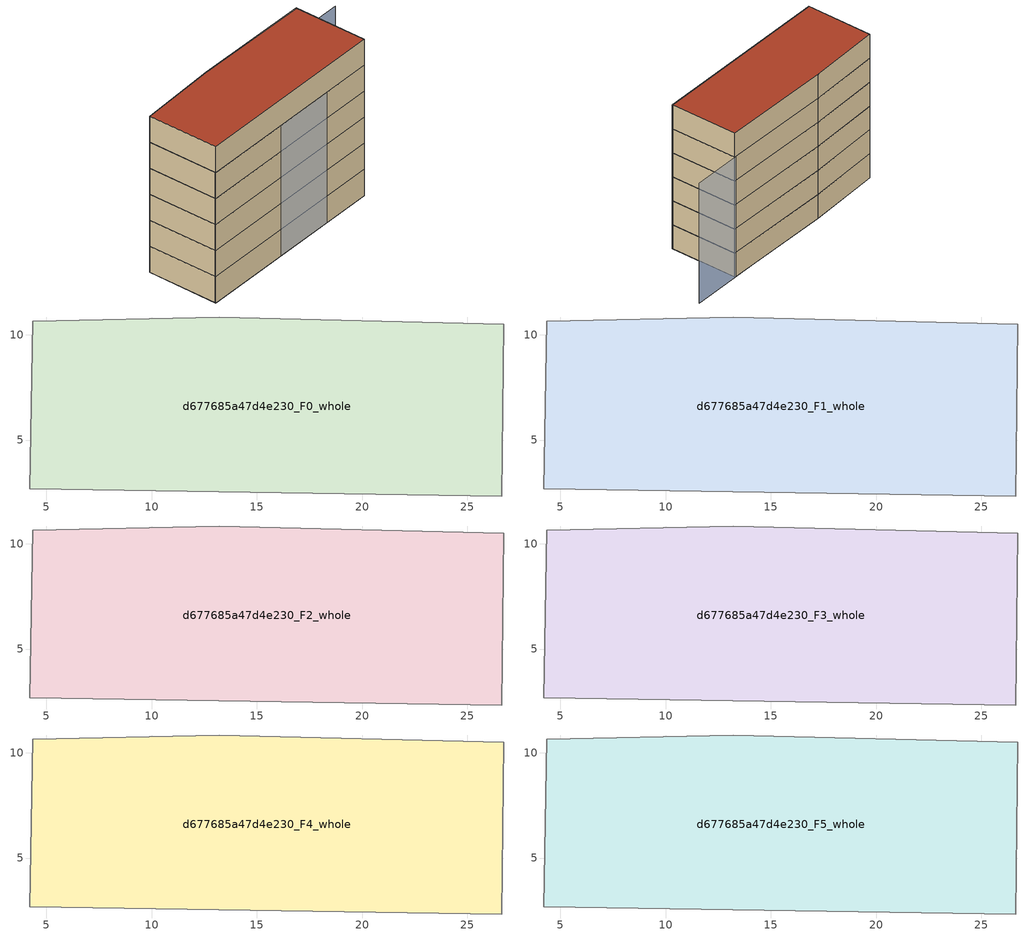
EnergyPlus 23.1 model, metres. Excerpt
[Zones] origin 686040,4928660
d677685a47d4e230_F0_whole
 floor ground (EU_floor_Construction): 26.61,2.34 26.72,10.5 13.22,10.84 4.36,10.66 4.21,2.7 z0
 wall adiabatic (EU_wall_Construction): 4.21,2.7 4.36,10.66 13.22,10.84 26.72,10.5 26.61,2.34 4.21,2.7 z0:3
d677685a47d4e230_F1_whole
 floor to d677685a47d4e230_F0_whole (EU_floor_Construction): 26.61,2.34 26.72,10.5 13.22,10.84 4.36,10.66 4.21,2.7 z3
 wall adiabatic (EU_wall_Construction): 4.21,2.7 4.36,10.66 13.22,10.84 26.72,10.5 26.61,2.34 4.21,2.7 z3:6
d677685a47d4e230_F2_whole
 floor to d677685a47d4e230_F1_whole (EU_floor_Construction): 26.61,2.34 26.72,10.5 13.22,10.84 4.36,10.66 4.21,2.7 z6
 wall adiabatic (EU_wall_Construction): 4.21,2.7 4.36,10.66 13.22,10.84 26.72,10.5 26.61,2.34 4.21,2.7 z6:9
d677685a47d4e230_F3_whole
 floor to d677685a47d4e230_F2_whole (EU_floor_Construction): 26.61,2.34 26.72,10.5 13.22,10.84 4.36,10.66 4.21,2.7 z9
 wall adiabatic (EU_wall_Construction): 4.21,2.7 4.36,10.66 13.22,10.84 26.72,10.5 26.61,2.34 4.21,2.7 z9:12
d677685a47d4e230_F4_whole
 floor to d677685a47d4e230_F3_whole (EU_floor_Construction): 26.61,2.34 26.72,10.5 13.22,10.84 4.36,10.66 4.21,2.7 z12
 wall adiabatic (EU_wall_Construction): 4.21,2.7 4.36,10.66 13.22,10.84 26.72,10.5 26.61,2.34 4.21,2.7 z12:15
d677685a47d4e230_F5_whole
 floor to d677685a47d4e230_F4_whole (EU_floor_Construction): 26.61,2.34 26.72,10.5 13.22,10.84 4.36,10.66 4.21,2.7 z15
 wall adiabatic (EU_wall_Construction): 4.21,2.7 4.36,10.66 13.22,10.84 26.72,10.5 26.61,2.34 4.21,2.7 z15:18
 roof outside (EU_roof_Construction): 26.72,10.5 26.61,2.34 4.21,2.7 4.36,10.66 13.22,10.84 z18
shading: 14.2,10.71 32.57,10.41 / 4.21,2.72 20.92,2.42 z0:15
[Building]
EU S2 Campaign: North Axis=0; Terrain=City; Solar Distribution=FullExterior
[Site:Location]
Bologna: Latitude=44.5; Longitude=11.25; Time Zone=1; Elevation=37
[SizingPeriod:WeatherFileDays]
AnnualSizingPeriod: Begin Month=1; Begin Day of Month=1; End Month=12; End Day of Month=31; Day of Week for Start Day=Monday; Use Weather File Daylight Saving Period=No; Use Weather File Rain and Snow Indicators=No
[MATERIAL]
EU_InternalMass_Material: Roughness=MediumRough; Thickness=0.1; Conductivity=1; Density=1800; Specific Heat=900; Thermal Absorptance=0.9; Solar Absorptance=0.7; Visible Absorptance=0.7
[MATERIAL:NOMASS] Roughness=MediumRough; Thermal Absorptance=0.9; Solar Absorptance=0.7; Visible Absorptance=0.7
Name | Thermal Resistance
EU_wall_NoMass | 0.905828
EU_roof_NoMass | 0.37593
EU_floor_NoMass | 0.67114
[CONSTRUCTION]
EU_wall_Construction: EU_wall_NoMass
EU_roof_Construction: EU_roof_NoMass
EU_floor_Construction: EU_floor_NoMass
EU_InternalMass_Construction: EU_InternalMass_Material
[ZONE] Type=1; Multiplier=1; Ceiling Height=autocalculate; Volume=549.609; Floor Area=autocalculate; Part of Total Floor Area=Yes
d677685a47d4e230_F0_whole; d677685a47d4e230_F1_whole; d677685a47d4e230_F2_whole; d677685a47d4e230_F3_whole; d677685a47d4e230_F4_whole; d677685a47d4e230_F5_whole
[INTERNALMASS] Construction=EU_InternalMass_Construction; Surface Area=183.203
Name | Zone or ZoneList
d677685a47d4e230_F0_whole_EU_InternalMass | d677685a47d4e230_F0_whole
d677685a47d4e230_F1_whole_EU_InternalMass | d677685a47d4e230_F1_whole
d677685a47d4e230_F2_whole_EU_InternalMass | d677685a47d4e230_F2_whole
d677685a47d4e230_F3_whole_EU_InternalMass | d677685a47d4e230_F3_whole
d677685a47d4e230_F4_whole_EU_InternalMass | d677685a47d4e230_F4_whole
d677685a47d4e230_F5_whole_EU_InternalMass | d677685a47d4e230_F5_whole
[OTHEREQUIPMENT] Fuel Type=Electricity; Design Level Calculation Method=Watts/Area; Power per Zone Floor Area=1; Fraction Latent=0; Fraction Radiant=0; Fraction Lost=0; Carbon Dioxide Generation Rate=0; EndUse Subcategory=EU_Step8_InternalGains
Name | Zone or ZoneList or Space or SpaceList | Schedule
EU_Step8_InternalGain_d677685a47d4e230_F0_whole_f000 | d677685a47d4e230_F0_whole | EU_Step8_GainSchedule_d677685a47d4e230_F0_whole_f000
EU_Step8_InternalGain_d677685a47d4e230_F1_whole_f000 | d677685a47d4e230_F1_whole | EU_Step8_GainSchedule_d677685a47d4e230_F1_whole_f000
EU_Step8_InternalGain_d677685a47d4e230_F2_whole_f000 | d677685a47d4e230_F2_whole | EU_Step8_GainSchedule_d677685a47d4e230_F2_whole_f000
EU_Step8_InternalGain_d677685a47d4e230_F3_whole_f000 | d677685a47d4e230_F3_whole | EU_Step8_GainSchedule_d677685a47d4e230_F3_whole_f000
EU_Step8_InternalGain_d677685a47d4e230_F4_whole_f000 | d677685a47d4e230_F4_whole | EU_Step8_GainSchedule_d677685a47d4e230_F4_whole_f000
EU_Step8_InternalGain_d677685a47d4e230_F5_whole_f000 | d677685a47d4e230_F5_whole | EU_Step8_GainSchedule_d677685a47d4e230_F5_whole_f000
[ZONEVENTILATION:DESIGNFLOWRATE] Schedule=EU_AlwaysOn; Design Flow Rate Calculation Method=AirChanges/Hour; Air Changes per Hour=0.73129; Ventilation Type=Natural; Fan Pressure Rise=0; Fan Total Efficiency=1; Constant Term Coefficient=1; Temperature Term Coefficient=0; Velocity Term Coefficient=0; Velocity Squared Term Coefficient=0; Minimum Indoor Temperature=-100; Maximum Indoor Temperature=100; Delta Temperature=-100; Minimum Outdoor Temperature=-100; Maximum Outdoor Temperature=100; Maximum Wind Speed=40
Name | Zone or ZoneList or Space or SpaceList
EU_ConstantAir_d677685a47d4e230_F0_whole | d677685a47d4e230_F0_whole
EU_ConstantAir_d677685a47d4e230_F1_whole | d677685a47d4e230_F1_whole
EU_ConstantAir_d677685a47d4e230_F2_whole | d677685a47d4e230_F2_whole
EU_ConstantAir_d677685a47d4e230_F3_whole | d677685a47d4e230_F3_whole
EU_ConstantAir_d677685a47d4e230_F4_whole | d677685a47d4e230_F4_whole
EU_ConstantAir_d677685a47d4e230_F5_whole | d677685a47d4e230_F5_whole
[HVACTEMPLATE:THERMOSTAT] Constant Heating Setpoint=20; Constant Cooling Setpoint=50
EU_HeatOnly_d677685a47d4e230_F0_whole; EU_HeatOnly_d677685a47d4e230_F1_whole; EU_HeatOnly_d677685a47d4e230_F2_whole; EU_HeatOnly_d677685a47d4e230_F3_whole; EU_HeatOnly_d677685a47d4e230_F4_whole; EU_HeatOnly_d677685a47d4e230_F5_whole
[HVACTEMPLATE:ZONE:IDEALLOADSAIRSYSTEM] System Availability Schedule=EU_AlwaysOn; Maximum Heating Supply Air Temperature=50; Minimum Cooling Supply Air Temperature=13; Maximum Heating Supply Air Humidity Ratio=0.0156; Minimum Cooling Supply Air Humidity Ratio=0.0077; Heating Limit=NoLimit; Cooling Limit=NoLimit; Heating Availability Schedule=EU_AlwaysOn; Cooling Availability Schedule=EU_CoolingOff; Dehumidification Control Type=ConstantSensibleHeatRatio; Cooling Sensible Heat Ratio=0.7; Dehumidification Setpoint=60; Humidification Control Type=None; Humidification Setpoint=30; Outdoor Air Method=None; Outdoor Air Flow Rate per Person=0.00944; Outdoor Air Flow Rate per Zone Floor Area=0; Outdoor Air Flow Rate per Zone=0; Demand Controlled Ventilation Type=None; Outdoor Air Economizer Type=NoEconomizer; Heat Recovery Type=None; Sensible Heat Recovery Effectiveness=0.7; Latent Heat Recovery Effectiveness=0.65
Name | Template Thermostat
d677685a47d4e230_F0_whole | EU_HeatOnly_d677685a47d4e230_F0_whole
d677685a47d4e230_F1_whole | EU_HeatOnly_d677685a47d4e230_F1_whole
d677685a47d4e230_F2_whole | EU_HeatOnly_d677685a47d4e230_F2_whole
d677685a47d4e230_F3_whole | EU_HeatOnly_d677685a47d4e230_F3_whole
d677685a47d4e230_F4_whole | EU_HeatOnly_d677685a47d4e230_F4_whole
d677685a47d4e230_F5_whole | EU_HeatOnly_d677685a47d4e230_F5_whole
[SIZING:ZONE] Zone Cooling Design Supply Air Temperature Input Method=SupplyAirTemperature; Zone Cooling Design Supply Air Temperature=13; Zone Heating Design Supply Air Temperature Input Method=SupplyAirTemperature; Zone Heating Design Supply Air Temperature=50; Zone Cooling Design Supply Air Humidity Ratio=0.008; Zone Heating Design Supply Air Humidity Ratio=0.008; Cooling Design Air Flow Method=DesignDay; Cooling Design Air Flow Rate=0; Cooling Minimum Air Flow per Zone Floor Area=0.000762; Cooling Minimum Air Flow=0; Cooling Minimum Air Flow Fraction=0.2; Heating Design Air Flow Method=DesignDay; Heating Design Air Flow Rate=0; Heating Maximum Air Flow per Zone Floor Area=0.002032; Heating Maximum Air Flow=0.141576; Heating Maximum Air Flow Fraction=0.3; Account for Dedicated Outdoor Air System=No; Dedicated Outdoor Air System Control Strategy=NeutralSupplyAir; Dedicated Outdoor Air Low Setpoint Temperature for Design=autosize; Dedicated Outdoor Air High Setpoint Temperature for Design=autosize; Zone Load Sizing Method=Sensible Load Only No Latent Load; Zone Latent Cooling Design Supply Air Humidity Ratio Input Method=HumidityRatioDifference; Zone Cooling Design Supply Air Humidity Ratio Difference=0.005; Zone Latent Heating Design Supply Air Humidity Ratio Input Method=HumidityRatioDifference; Zone Humidification Design Supply Air Humidity Ratio Difference=0.005
d677685a47d4e230_F0_whole; d677685a47d4e230_F1_whole; d677685a47d4e230_F2_whole; d677685a47d4e230_F3_whole; d677685a47d4e230_F4_whole; d677685a47d4e230_F5_whole
[SCHEDULE:CONSTANT]
Name | Hourly Value
EU_AlwaysOn | 1
EU_CoolingOff | 0
[SCHEDULE:FILE] Column Number=1; Rows to Skip at Top=0; Number of Hours of Data=8760; Column Separator=Comma; Interpolate to Timestep=No; Minutes per Item=60; Adjust Schedule for Daylight Savings=Yes
Name | File
EU_Step8_GainSchedule_d677685a47d4e230_F0_whole_f000 | ../../schedules/d677685a47d4e230/d677685a47d4e230_F0_whole_f000_gain.csv
EU_Step8_GainSchedule_d677685a47d4e230_F1_whole_f000 | ../../schedules/d677685a47d4e230/d677685a47d4e230_F1_whole_f000_gain.csv
EU_Step8_GainSchedule_d677685a47d4e230_F2_whole_f000 | ../../schedules/d677685a47d4e230/d677685a47d4e230_F2_whole_f000_gain.csv
EU_Step8_GainSchedule_d677685a47d4e230_F3_whole_f000 | ../../schedules/d677685a47d4e230/d677685a47d4e230_F3_whole_f000_gain.csv
EU_Step8_GainSchedule_d677685a47d4e230_F4_whole_f000 | ../../schedules/d677685a47d4e230/d677685a47d4e230_F4_whole_f000_gain.csv
EU_Step8_GainSchedule_d677685a47d4e230_F5_whole_f000 | ../../schedules/d677685a47d4e230/d677685a47d4e230_F5_whole_f000_gain.csv
